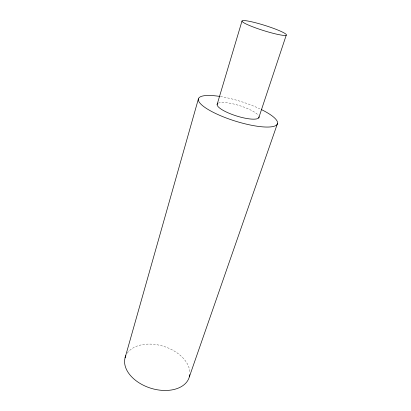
<?xml version="1.0" encoding="UTF-8"?>
<svg xmlns="http://www.w3.org/2000/svg" width="411" height="411" viewBox="0 0 411 411"><rect width="100%" height="100%" fill="white"/><g stroke="black" fill="none" stroke-linecap="round" stroke-linejoin="round"><path stroke-width="0.31" stroke-dasharray="2.06 1.54" d="M218.328 103.104A21.927 5.389 17.5 0 1 239.223 105.524A21.927 5.389 17.5 0 1 258.493 115.517M220.496 96.549A41.434 10.193 17.5 0 1 259.788 108.792M127.261 353.157A33.522 21.906 17.5 0 1 163.429 346.268A33.522 21.906 17.5 0 1 189.856 372.356"/><path stroke-width="0.62" d="M125.088 357.755L198.39 98.938M217.121 104.451L241.981 21.105M258.745 117.87L286.231 35.197A23.283 2.651 17.5 0 0 255.678 22.78A23.283 2.651 17.5 0 0 250.689 26.001A23.283 2.651 17.5 0 0 286.231 35.197M189.353 376.83L277.548 123.341M259.048 116.801A21.927 5.389 17.5 0 1 235.924 115.779A21.927 5.389 17.5 0 1 217.707 103.48M261.304 109.521A41.434 10.193 17.5 0 1 265.953 127.04A41.434 10.193 17.5 0 1 205.896 108.088A41.434 10.193 17.5 0 1 219.89 96.451M189.774 374.616A33.522 21.906 17.5 0 1 151.459 388.421A33.522 21.906 17.5 0 1 125.848 355.633"/></g></svg>
